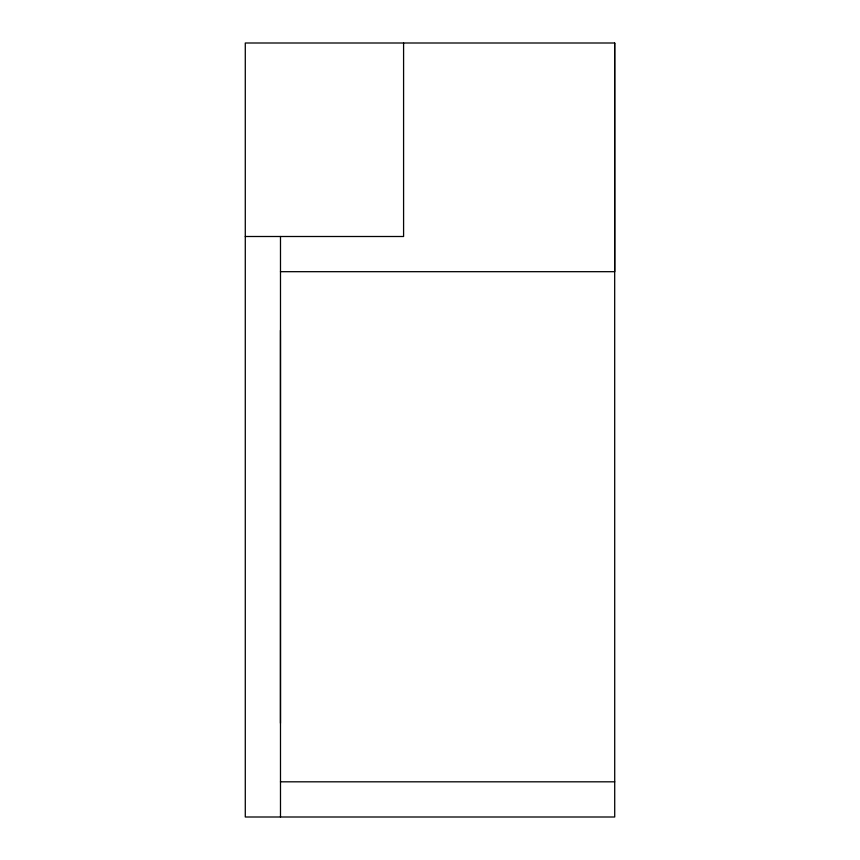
<?xml version="1.0" encoding="UTF-8"?>
<svg xmlns="http://www.w3.org/2000/svg" width="860" height="860" viewBox="0 0 860 860"><rect width="100%" height="100%" fill="white"/><g stroke="black" fill="none" stroke-linecap="round" stroke-linejoin="round"><path stroke-width="1.29" d="M614.674 43L245.283 43L245.283 817L614.717 817L614.674 43L614.717 271.685L280.457 271.685M245.283 236.5L403.587 236.5L403.587 43M280.457 330.315L280.457 723.185M280.457 781.815L614.717 781.815M280.489 236.5L280.489 817"/></g></svg>
